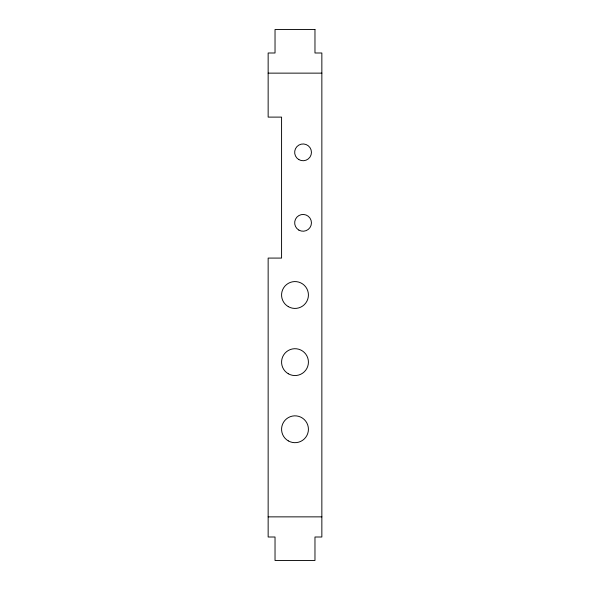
<?xml version="1.0" encoding="UTF-8"?>
<svg xmlns="http://www.w3.org/2000/svg" width="590" height="590" viewBox="0 0 590 590"><rect width="100%" height="100%" fill="white"/><g stroke="black" fill="none" stroke-linecap="round" stroke-linejoin="round"><path stroke-width="0.89" d="M268.148 73.138L321.852 73.138M268.148 516.862L321.852 516.862M314.971 29.5L275.029 29.5L275.029 52.997L268.148 52.997L268.148 117.108L281.578 117.108L281.578 258.081L268.148 258.081L268.148 537.003L275.029 537.003L275.029 560.5L314.971 560.5L314.971 537.003L321.852 537.003L321.852 52.997L314.971 52.997L314.971 29.5M288.289 306.63A13.422 13.422 0 0 0 308.423 295A13.422 13.422 0 0 0 288.289 283.37A13.422 13.422 0 0 0 288.289 306.63M288.289 373.758A13.422 13.422 0 0 0 308.423 362.127A13.422 13.422 0 0 0 288.289 350.504A13.422 13.422 0 0 0 288.289 373.758M288.289 440.885A13.422 13.422 0 0 0 308.423 429.262A13.422 13.422 0 0 0 288.289 417.632A13.422 13.422 0 0 0 288.289 440.885M298.857 159.617A8.393 8.393 0 0 0 311.446 152.345A8.393 8.393 0 0 0 298.857 145.081A8.393 8.393 0 0 0 298.857 159.617M298.857 230.1A8.393 8.393 0 0 0 311.446 222.836A8.393 8.393 0 0 0 298.857 215.571A8.393 8.393 0 0 0 298.857 230.1"/></g></svg>
